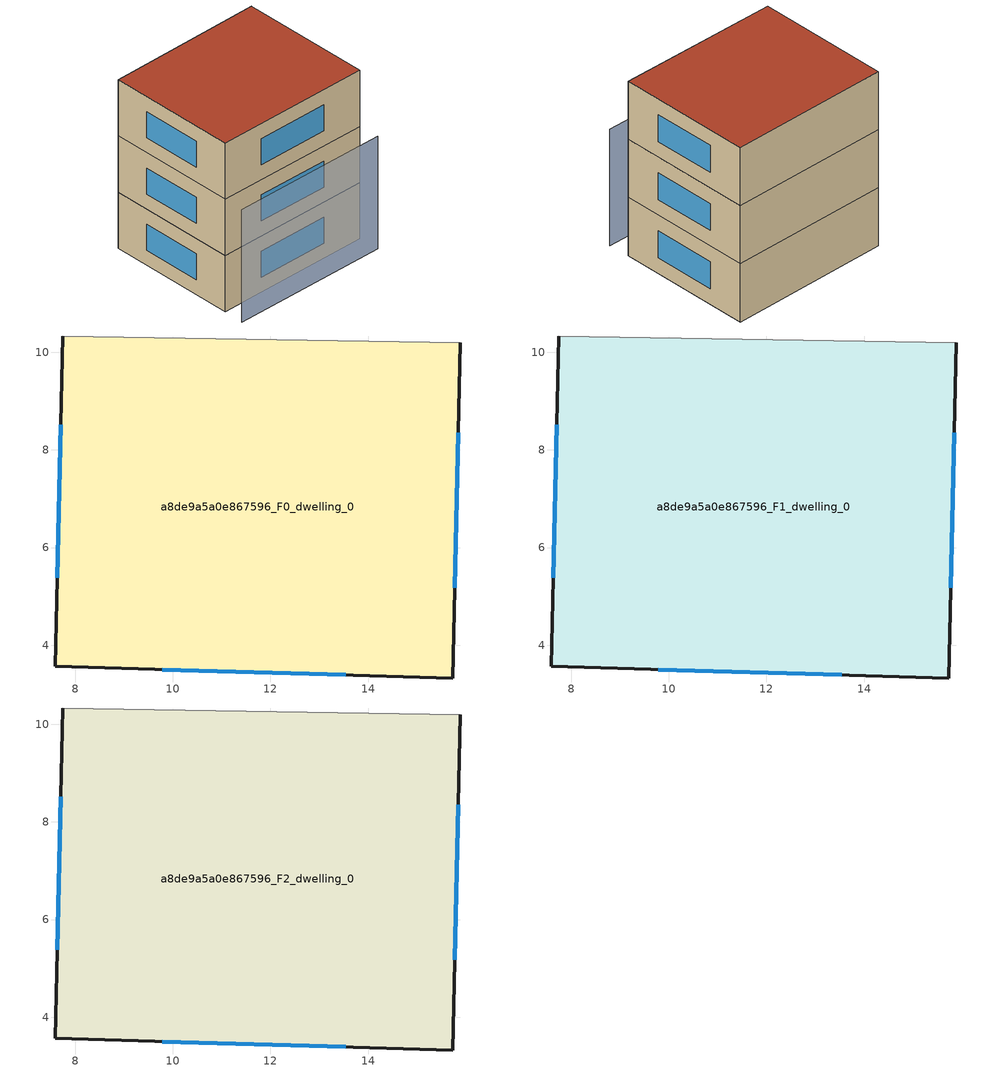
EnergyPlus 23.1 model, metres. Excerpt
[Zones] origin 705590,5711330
a8de9a5a0e867596_F0_dwelling_0
 floor ground (EU_floor_Construction): 15.89,10.19 15.73,3.33 7.59,3.57 7.74,10.33 z0
 wall outside (EU_wall_Construction): 7.74,10.33 7.59,3.57 15.73,3.33 15.89,10.19 z0:3
 wall adiabatic (EU_wall_Construction): 15.89,10.19 7.74,10.33 z0:3
 window (EU_Window_Construction): 7.7,8.51 7.63,5.38 / 15.77,5.17 15.84,8.35 / 9.78,3.5 13.55,3.39 z0.81:2.19
a8de9a5a0e867596_F1_dwelling_0
 floor to a8de9a5a0e867596_F0_dwelling_0 (EU_floor_Construction): 15.88,10.19 15.73,3.33 7.59,3.57 7.74,10.33 z3
 wall outside (EU_wall_Construction): 7.74,10.33 7.59,3.57 15.73,3.33 15.89,10.19 z3:6
 wall adiabatic (EU_wall_Construction): 15.89,10.19 7.74,10.33 z3:6
 window (EU_Window_Construction): 7.7,8.51 7.63,5.38 / 15.77,5.17 15.84,8.35 / 9.78,3.5 13.55,3.39 z3.81:5.19
a8de9a5a0e867596_F2_dwelling_0
 floor to a8de9a5a0e867596_F1_dwelling_0 (EU_floor_Construction): 15.88,10.19 15.73,3.33 7.59,3.57 7.74,10.33 z6
 wall outside (EU_wall_Construction): 7.74,10.33 7.59,3.57 15.73,3.33 15.89,10.19 z6:9
 wall adiabatic (EU_wall_Construction): 15.89,10.19 7.74,10.33 z6:9
 window (EU_Window_Construction): 7.7,8.51 7.63,5.38 / 15.77,5.17 15.84,8.35 / 9.78,3.5 13.55,3.39 z6.81:8.19
 roof outside (EU_roof_Construction): 15.73,3.33 15.89,10.19 7.74,10.33 7.59,3.57 z9
shading: 7.54,2.5 15.76,2.25 z0:6; 15.89,10.19 7.74,10.33 z0:9
[Building]
EU S2 Campaign: North Axis=0; Terrain=City; Solar Distribution=FullExterior
[Site:Location]
London: Latitude=51.5; Longitude=-0.5; Time Zone=0; Elevation=25
[SizingPeriod:WeatherFileDays]
AnnualSizingPeriod: Begin Month=1; Begin Day of Month=1; End Month=12; End Day of Month=31; Day of Week for Start Day=Monday; Use Weather File Daylight Saving Period=No; Use Weather File Rain and Snow Indicators=No
[MATERIAL]
EU_InternalMass_Material: Roughness=MediumRough; Thickness=0.1; Conductivity=1; Density=1800; Specific Heat=900; Thermal Absorptance=0.9; Solar Absorptance=0.7; Visible Absorptance=0.7
[MATERIAL:NOMASS] Roughness=MediumRough; Thermal Absorptance=0.9; Solar Absorptance=0.7; Visible Absorptance=0.7
Name | Thermal Resistance
EU_wall_NoMass | 0.735294
EU_roof_NoMass | 0.520833
EU_floor_NoMass | 1.81159
[WINDOWMATERIAL:SIMPLEGLAZINGSYSTEM]
EU_Window_SimpleGlazing: UFactor=3.92; Solar Heat Gain Coefficient=0.85; Visible Transmittance=0.85
[CONSTRUCTION]
EU_wall_Construction: EU_wall_NoMass
EU_roof_Construction: EU_roof_NoMass
EU_floor_Construction: EU_floor_NoMass
EU_Window_Construction: EU_Window_SimpleGlazing
EU_InternalMass_Construction: EU_InternalMass_Material
[ZONE] Type=1; Multiplier=1; Ceiling Height=autocalculate; Floor Area=autocalculate; Part of Total Floor Area=Yes
Name | Volume
a8de9a5a0e867596_F0_dwelling_0 | 166.543
a8de9a5a0e867596_F1_dwelling_0; a8de9a5a0e867596_F2_dwelling_0 | 166.542
[INTERNALMASS] Construction=EU_InternalMass_Construction; Surface Area=55.5141
Name | Zone or ZoneList
a8de9a5a0e867596_F0_dwelling_0_EU_InternalMass | a8de9a5a0e867596_F0_dwelling_0
a8de9a5a0e867596_F1_dwelling_0_EU_InternalMass | a8de9a5a0e867596_F1_dwelling_0
a8de9a5a0e867596_F2_dwelling_0_EU_InternalMass | a8de9a5a0e867596_F2_dwelling_0
[OTHEREQUIPMENT] Fuel Type=Electricity; Design Level Calculation Method=Watts/Area; Power per Zone Floor Area=1; Fraction Latent=0; Fraction Radiant=0; Fraction Lost=0; Carbon Dioxide Generation Rate=0; EndUse Subcategory=EU_Step8_InternalGains
Name | Zone or ZoneList or Space or SpaceList | Schedule
EU_Step8_InternalGain_a8de9a5a0e867596_F0_dwelling_0_f000 | a8de9a5a0e867596_F0_dwelling_0 | EU_Step8_GainSchedule_a8de9a5a0e867596_F0_dwelling_0_f000
EU_Step8_InternalGain_a8de9a5a0e867596_F1_dwelling_0_f000 | a8de9a5a0e867596_F1_dwelling_0 | EU_Step8_GainSchedule_a8de9a5a0e867596_F1_dwelling_0_f000
EU_Step8_InternalGain_a8de9a5a0e867596_F2_dwelling_0_f000 | a8de9a5a0e867596_F2_dwelling_0 | EU_Step8_GainSchedule_a8de9a5a0e867596_F2_dwelling_0_f000
[ZONEVENTILATION:DESIGNFLOWRATE] Schedule=EU_AlwaysOn; Design Flow Rate Calculation Method=AirChanges/Hour; Air Changes per Hour=0.48; Ventilation Type=Natural; Fan Pressure Rise=0; Fan Total Efficiency=1; Constant Term Coefficient=1; Temperature Term Coefficient=0; Velocity Term Coefficient=0; Velocity Squared Term Coefficient=0; Minimum Indoor Temperature=-100; Maximum Indoor Temperature=100; Delta Temperature=-100; Minimum Outdoor Temperature=-100; Maximum Outdoor Temperature=100; Maximum Wind Speed=40
Name | Zone or ZoneList or Space or SpaceList
EU_ConstantAir_a8de9a5a0e867596_F0_dwelling_0 | a8de9a5a0e867596_F0_dwelling_0
EU_ConstantAir_a8de9a5a0e867596_F1_dwelling_0 | a8de9a5a0e867596_F1_dwelling_0
EU_ConstantAir_a8de9a5a0e867596_F2_dwelling_0 | a8de9a5a0e867596_F2_dwelling_0
[HVACTEMPLATE:THERMOSTAT] Constant Heating Setpoint=20; Constant Cooling Setpoint=50
EU_HeatOnly_a8de9a5a0e867596_F0_dwelling_0; EU_HeatOnly_a8de9a5a0e867596_F1_dwelling_0; EU_HeatOnly_a8de9a5a0e867596_F2_dwelling_0
[HVACTEMPLATE:ZONE:IDEALLOADSAIRSYSTEM] System Availability Schedule=EU_AlwaysOn; Maximum Heating Supply Air Temperature=50; Minimum Cooling Supply Air Temperature=13; Maximum Heating Supply Air Humidity Ratio=0.0156; Minimum Cooling Supply Air Humidity Ratio=0.0077; Heating Limit=NoLimit; Cooling Limit=NoLimit; Heating Availability Schedule=EU_AlwaysOn; Cooling Availability Schedule=EU_CoolingOff; Dehumidification Control Type=ConstantSensibleHeatRatio; Cooling Sensible Heat Ratio=0.7; Dehumidification Setpoint=60; Humidification Control Type=None; Humidification Setpoint=30; Outdoor Air Method=None; Outdoor Air Flow Rate per Person=0.00944; Outdoor Air Flow Rate per Zone Floor Area=0; Outdoor Air Flow Rate per Zone=0; Demand Controlled Ventilation Type=None; Outdoor Air Economizer Type=NoEconomizer; Heat Recovery Type=None; Sensible Heat Recovery Effectiveness=0.7; Latent Heat Recovery Effectiveness=0.65
Name | Template Thermostat
a8de9a5a0e867596_F0_dwelling_0 | EU_HeatOnly_a8de9a5a0e867596_F0_dwelling_0
a8de9a5a0e867596_F1_dwelling_0 | EU_HeatOnly_a8de9a5a0e867596_F1_dwelling_0
a8de9a5a0e867596_F2_dwelling_0 | EU_HeatOnly_a8de9a5a0e867596_F2_dwelling_0
[SIZING:ZONE] Zone Cooling Design Supply Air Temperature Input Method=SupplyAirTemperature; Zone Cooling Design Supply Air Temperature=13; Zone Heating Design Supply Air Temperature Input Method=SupplyAirTemperature; Zone Heating Design Supply Air Temperature=50; Zone Cooling Design Supply Air Humidity Ratio=0.008; Zone Heating Design Supply Air Humidity Ratio=0.008; Cooling Design Air Flow Method=DesignDay; Cooling Design Air Flow Rate=0; Cooling Minimum Air Flow per Zone Floor Area=0.000762; Cooling Minimum Air Flow=0; Cooling Minimum Air Flow Fraction=0.2; Heating Design Air Flow Method=DesignDay; Heating Design Air Flow Rate=0; Heating Maximum Air Flow per Zone Floor Area=0.002032; Heating Maximum Air Flow=0.141576; Heating Maximum Air Flow Fraction=0.3; Account for Dedicated Outdoor Air System=No; Dedicated Outdoor Air System Control Strategy=NeutralSupplyAir; Dedicated Outdoor Air Low Setpoint Temperature for Design=autosize; Dedicated Outdoor Air High Setpoint Temperature for Design=autosize; Zone Load Sizing Method=Sensible Load Only No Latent Load; Zone Latent Cooling Design Supply Air Humidity Ratio Input Method=HumidityRatioDifference; Zone Cooling Design Supply Air Humidity Ratio Difference=0.005; Zone Latent Heating Design Supply Air Humidity Ratio Input Method=HumidityRatioDifference; Zone Humidification Design Supply Air Humidity Ratio Difference=0.005
a8de9a5a0e867596_F0_dwelling_0; a8de9a5a0e867596_F1_dwelling_0; a8de9a5a0e867596_F2_dwelling_0
[SCHEDULE:CONSTANT]
Name | Hourly Value
EU_AlwaysOn | 1
EU_CoolingOff | 0
[SCHEDULE:FILE] Column Number=1; Rows to Skip at Top=0; Number of Hours of Data=8760; Column Separator=Comma; Interpolate to Timestep=No; Minutes per Item=60; Adjust Schedule for Daylight Savings=Yes
Name | File
EU_Step8_GainSchedule_a8de9a5a0e867596_F0_dwelling_0_f000 | ../../schedules/a8de9a5a0e867596/a8de9a5a0e867596_F0_dwelling_0_f000_gain.csv
EU_Step8_GainSchedule_a8de9a5a0e867596_F1_dwelling_0_f000 | ../../schedules/a8de9a5a0e867596/a8de9a5a0e867596_F1_dwelling_0_f000_gain.csv
EU_Step8_GainSchedule_a8de9a5a0e867596_F2_dwelling_0_f000 | ../../schedules/a8de9a5a0e867596/a8de9a5a0e867596_F2_dwelling_0_f000_gain.csv
